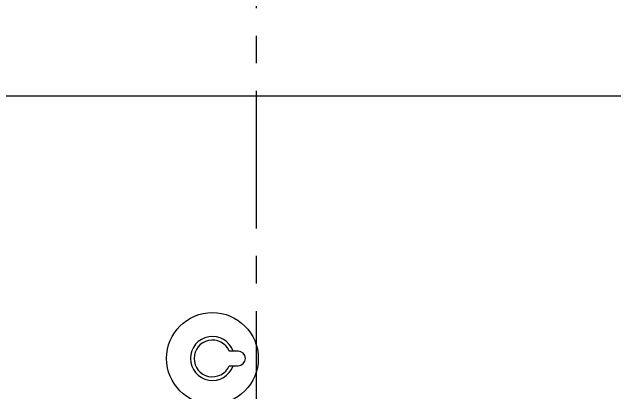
# Model space of a CAD drawing. Header units: millimetres. Extents: x 5828 to 6704, y 123 to 421.
# Drawn here: x 6353.61 to 6361.83, y 233.7 to 238.89 of the extents above; entities that cross this region are included whole.
import ezdxf

# ---------------------------------------------------------------- set-up
doc = ezdxf.new("R2010")
doc.units = ezdxf.units.MM
doc.linetypes.add('CENTER', pattern=[0.6, 0.375, -0.075, 0.075, -0.075])
doc.layers.add('中心线', color=7, linetype='Continuous')
doc.layers.add('外形图', color=7, linetype='Continuous')

msp = doc.modelspace()

# ---------------------------------------------------------------- linework, layer by layer
at = {"layer": '中心线', "linetype": 'CENTER', "ltscale": 5}
msp.add_line((6356.9435, 220.9399), (6356.9435, 286.1022), dxfattribs=at)
at = {"layer": '外形图', "linetype": 'Continuous'}
for p, q in [((6367.0176, 237.7436), (6352.1935, 237.7436)), ((6356.6935, 234.2685), (6356.5727, 234.2685)), ((6356.5727, 234.0685), (6356.6935, 234.0685))]:
    msp.add_line(p, q, dxfattribs=at)
msp.add_circle((6356.3435, 234.1685), 0.625, dxfattribs=at)
for centre, radius, start, end in [((6356.3435, 234.1685), 0.3, 19.47118, 340.52885), ((6356.3435, 234.1685), 0.25, 23.57811, 336.42191), ((6356.6935, 234.1685), 0.1, 270, 90)]:
    msp.add_arc(centre, radius, start, end, dxfattribs=at)

doc.saveas('drawing.dxf')
